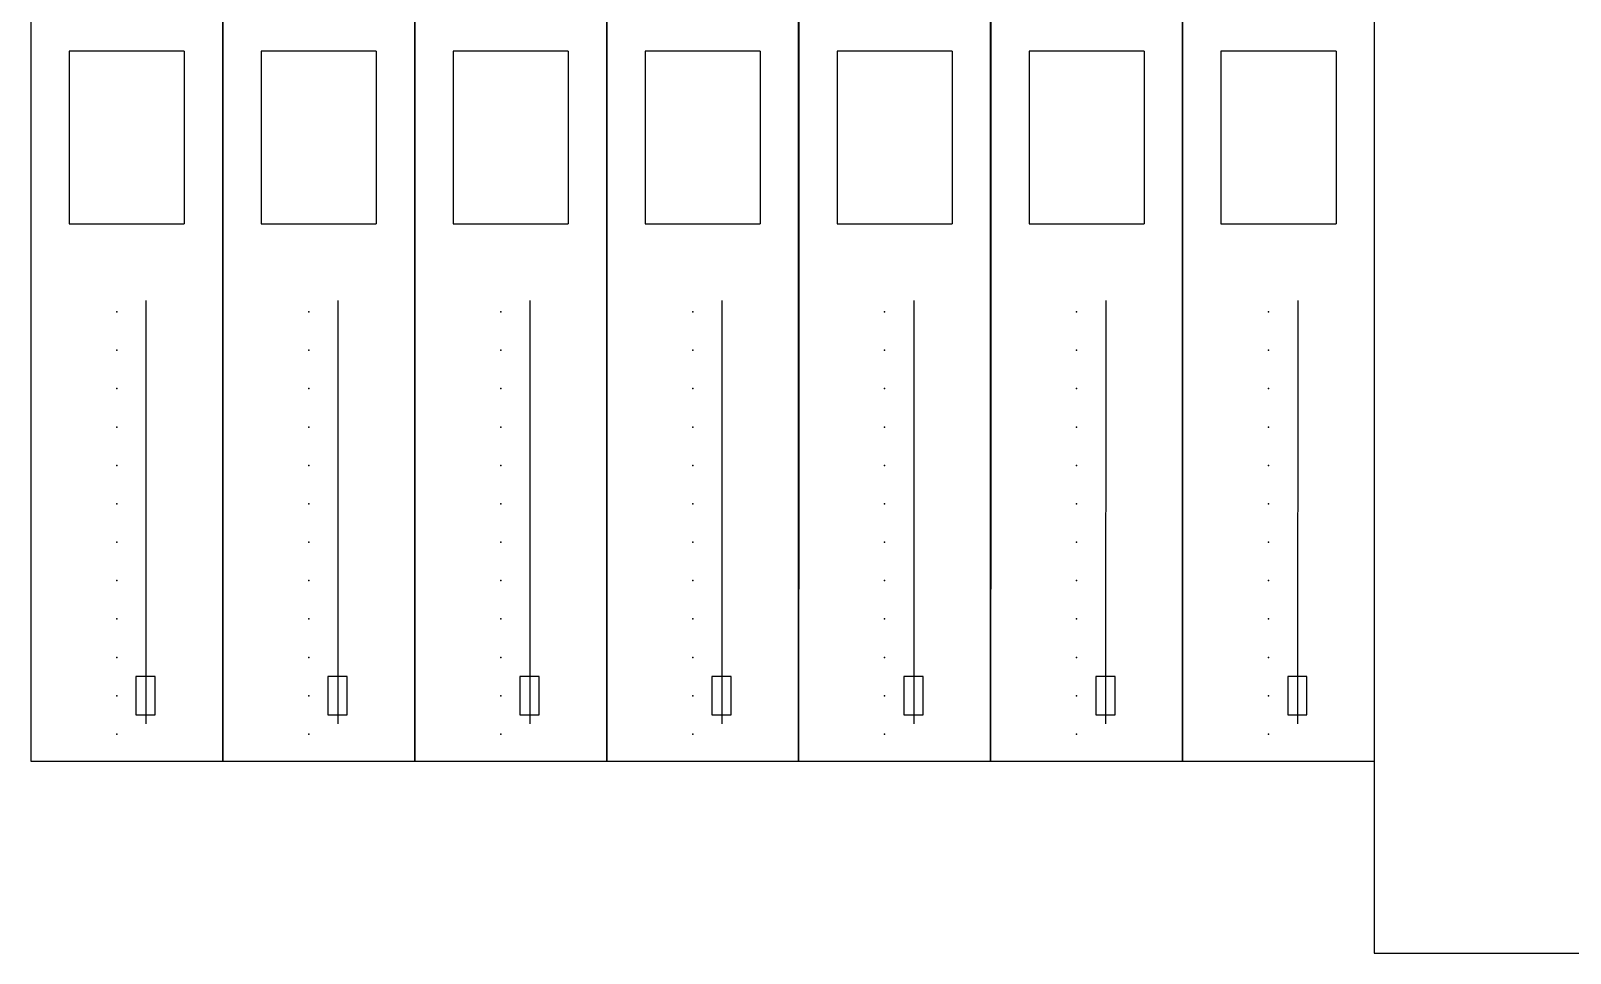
# Model space of a CAD drawing. Header units: inches. Extents: x -1200 to 6108, y -1200 to 2900.
# Drawn here: x -300 to 502, y -1200 to -719 of the extents above; entities that cross this region are included whole.
import ezdxf

# ---------------------------------------------------------------- set-up
doc = ezdxf.new("R2010")
doc.units = ezdxf.units.IN
doc.header["$MEASUREMENT"] = 0
doc.layers.get('0').update_dxf_attribs({"lineweight": 25, "true_color": 0xffffff})

# ---------------------------------------------------------------- blocks, each defined once
blk = doc.blocks.new('CenterConsole')
for p, q in [((-3000, 1500), (-3000, -700)), ((-3000, -700), (-2300, -700))]:
    blk.add_line(p, q)
blk = doc.blocks.new('Channelstripmodel')
for p, q in [((1000.22, -1400), (1000.22, 1200)), ((1100.22, -1400), (1100.22, 1200)), ((1200.22, -1400), (1200.22, 1200)), ((1300.22, -1400), (1300.22, 1200)), ((1400.22, -1400), (1400.22, 1200)), ((1500.22, -1400), (1500.22, 1200)), ((1600.22, -1400), (1600.22, 1200)), ((900.26, -941.03), (900.26, -1221.03)), ((1000.26, -941.03), (1000.26, -1221.03)), ((1100.26, -941.03), (1100.26, -1221.03)), ((1200.26, -941.03), (1200.26, -1221.03)), ((1300.26, -941.03), (1300.26, -1221.03)), ((1400.26, -941.03), (1400.26, -1221.03)), ((1500.26, -941.03), (1500.26, -1221.03)), ((980.22, -1030), (920.22, -1030)), ((920.22, -1030), (920.22, -1120)), ((980.22, -1030), (980.22, -1120)), ((1080.22, -1030), (1020.22, -1030)), ((1020.22, -1030), (1020.22, -1120)), ((1080.22, -1030), (1080.22, -1120)), ((1180.22, -1030), (1120.22, -1030)), ((1120.22, -1030), (1120.22, -1120)), ((1180.22, -1030), (1180.22, -1120)), ((1280.22, -1030), (1220.22, -1030)), ((1220.22, -1030), (1220.22, -1120)), ((1280.22, -1030), (1280.22, -1120)), ((1380.22, -1030), (1320.22, -1030)), ((1320.22, -1030), (1320.22, -1120)), ((1380.22, -1030), (1380.22, -1120)), ((1480.22, -1030), (1420.22, -1030)), ((1420.22, -1030), (1420.22, -1120)), ((1480.22, -1030), (1480.22, -1120)), ((1580.22, -1030), (1520.22, -1030)), ((1520.22, -1030), (1520.22, -1120)), ((1580.22, -1030), (1580.22, -1120)), ((920.22, -1120), (980.22, -1120)), ((1020.22, -1120), (1080.22, -1120)), ((1120.22, -1120), (1180.22, -1120)), ((1220.22, -1120), (1280.22, -1120)), ((1320.22, -1120), (1380.22, -1120)), ((1420.22, -1120), (1480.22, -1120)), ((1520.22, -1120), (1580.22, -1120)), ((960.22, -1160), (960.15, -1380.48)), ((1060.22, -1160), (1060.15, -1380.48)), ((1160.22, -1160), (1160.15, -1380.48)), ((1260.22, -1160), (1260.15, -1380.48)), ((1360.22, -1160), (1360.15, -1380.48)), ((1460.22, -1160), (1460.15, -1380.48)), ((1560.22, -1160), (1560.15, -1380.48)), ((900.26, -1221.03), (900.22, -1400)), ((1000.26, -1221.03), (1000.22, -1400)), ((1100.26, -1221.03), (1100.22, -1400)), ((1200.26, -1221.03), (1200.22, -1400)), ((1300.26, -1221.03), (1300.22, -1400)), ((1400.26, -1221.03), (1400.22, -1400)), ((1500.26, -1221.03), (1500.22, -1400)), ((955.02, -1355.89), (955.02, -1375.89)), ((965.02, -1355.89), (955.02, -1355.89)), ((965.02, -1375.89), (965.02, -1355.89)), ((1055.02, -1355.89), (1055.02, -1375.89)), ((1065.02, -1355.89), (1055.02, -1355.89)), ((1065.02, -1375.89), (1065.02, -1355.89)), ((1155.02, -1355.89), (1155.02, -1375.89)), ((1165.02, -1355.89), (1155.02, -1355.89)), ((1165.02, -1375.89), (1165.02, -1355.89)), ((1255.02, -1355.89), (1255.02, -1375.89)), ((1265.02, -1355.89), (1255.02, -1355.89)), ((1265.02, -1375.89), (1265.02, -1355.89)), ((1355.02, -1355.89), (1355.02, -1375.89)), ((1365.02, -1355.89), (1355.02, -1355.89)), ((1365.02, -1375.89), (1365.02, -1355.89)), ((1455.02, -1355.89), (1455.02, -1375.89)), ((1465.02, -1355.89), (1455.02, -1355.89)), ((1465.02, -1375.89), (1465.02, -1355.89)), ((1555.02, -1355.89), (1555.02, -1375.89)), ((1565.02, -1355.89), (1555.02, -1355.89)), ((1565.02, -1375.89), (1565.02, -1355.89)), ((955.02, -1375.89), (965.02, -1375.89)), ((1055.02, -1375.89), (1065.02, -1375.89)), ((1155.02, -1375.89), (1165.02, -1375.89)), ((1255.02, -1375.89), (1265.02, -1375.89)), ((1355.02, -1375.89), (1365.02, -1375.89)), ((1455.02, -1375.89), (1465.02, -1375.89)), ((1555.02, -1375.89), (1565.02, -1375.89)), ((900.22, -1400), (1000.22, -1400)), ((1000.22, -1400), (1100.22, -1400)), ((1100.22, -1400), (1200.22, -1400)), ((1200.22, -1400), (1300.22, -1400)), ((1300.22, -1400), (1400.22, -1400)), ((1400.22, -1400), (1500.22, -1400)), ((1500.22, -1400), (1600.22, -1400))]:
    blk.add_line(p, q)
for p in [(945.02, -1165.89), (1045.02, -1165.89), (1145.02, -1165.89), (1245.02, -1165.89), (1345.02, -1165.89), (1445.02, -1165.89), (1545.02, -1165.89), (945.02, -1185.89), (1045.02, -1185.89), (1145.02, -1185.89), (1245.02, -1185.89), (1345.02, -1185.89), (1445.02, -1185.89), (1545.02, -1185.89), (945.02, -1205.89), (1045.02, -1205.89), (1145.02, -1205.89), (1245.02, -1205.89), (1345.02, -1205.89), (1445.02, -1205.89), (1545.02, -1205.89), (945.02, -1225.89), (1045.02, -1225.89), (1145.02, -1225.89), (1245.02, -1225.89), (1345.02, -1225.89), (1445.02, -1225.89), (1545.02, -1225.89), (945.02, -1245.89), (1045.02, -1245.89), (1145.02, -1245.89), (1245.02, -1245.89), (1345.02, -1245.89), (1445.02, -1245.89), (1545.02, -1245.89), (945.02, -1265.89), (1045.02, -1265.89), (1145.02, -1265.89), (1245.02, -1265.89), (1345.02, -1265.89), (1445.02, -1265.89), (1545.02, -1265.89), (945.02, -1285.89), (1045.02, -1285.89), (1145.02, -1285.89), (1245.02, -1285.89), (1345.02, -1285.89), (1445.02, -1285.89), (1545.02, -1285.89), (945.02, -1305.89), (1045.02, -1305.89), (1145.02, -1305.89), (1245.02, -1305.89), (1345.02, -1305.89), (1445.02, -1305.89), (1545.02, -1305.89), (945.02, -1325.89), (1045.02, -1325.89), (1145.02, -1325.89), (1245.02, -1325.89), (1345.02, -1325.89), (1445.02, -1325.89), (1545.02, -1325.89), (945.02, -1345.89), (1045.02, -1345.89), (1145.02, -1345.89), (1245.02, -1345.89), (1345.02, -1345.89), (1445.02, -1345.89), (1545.02, -1345.89), (945.02, -1365.89), (1045.02, -1365.89), (1145.02, -1365.89), (1245.02, -1365.89), (1345.02, -1365.89), (1445.02, -1365.89), (1545.02, -1365.89), (945.02, -1385.89), (1045.02, -1385.89), (1145.02, -1385.89), (1245.02, -1385.89), (1345.02, -1385.89), (1445.02, -1385.89), (1545.02, -1385.89)]:
    blk.add_point(p)

msp = doc.modelspace()

# ---------------------------------------------------------------- block references
for name, p in [('Channelstripmodel', (-1200, 300)), ('CenterConsole', (3400, -500))]:
    msp.add_blockref(name, p)

doc.saveas('drawing.dxf')
